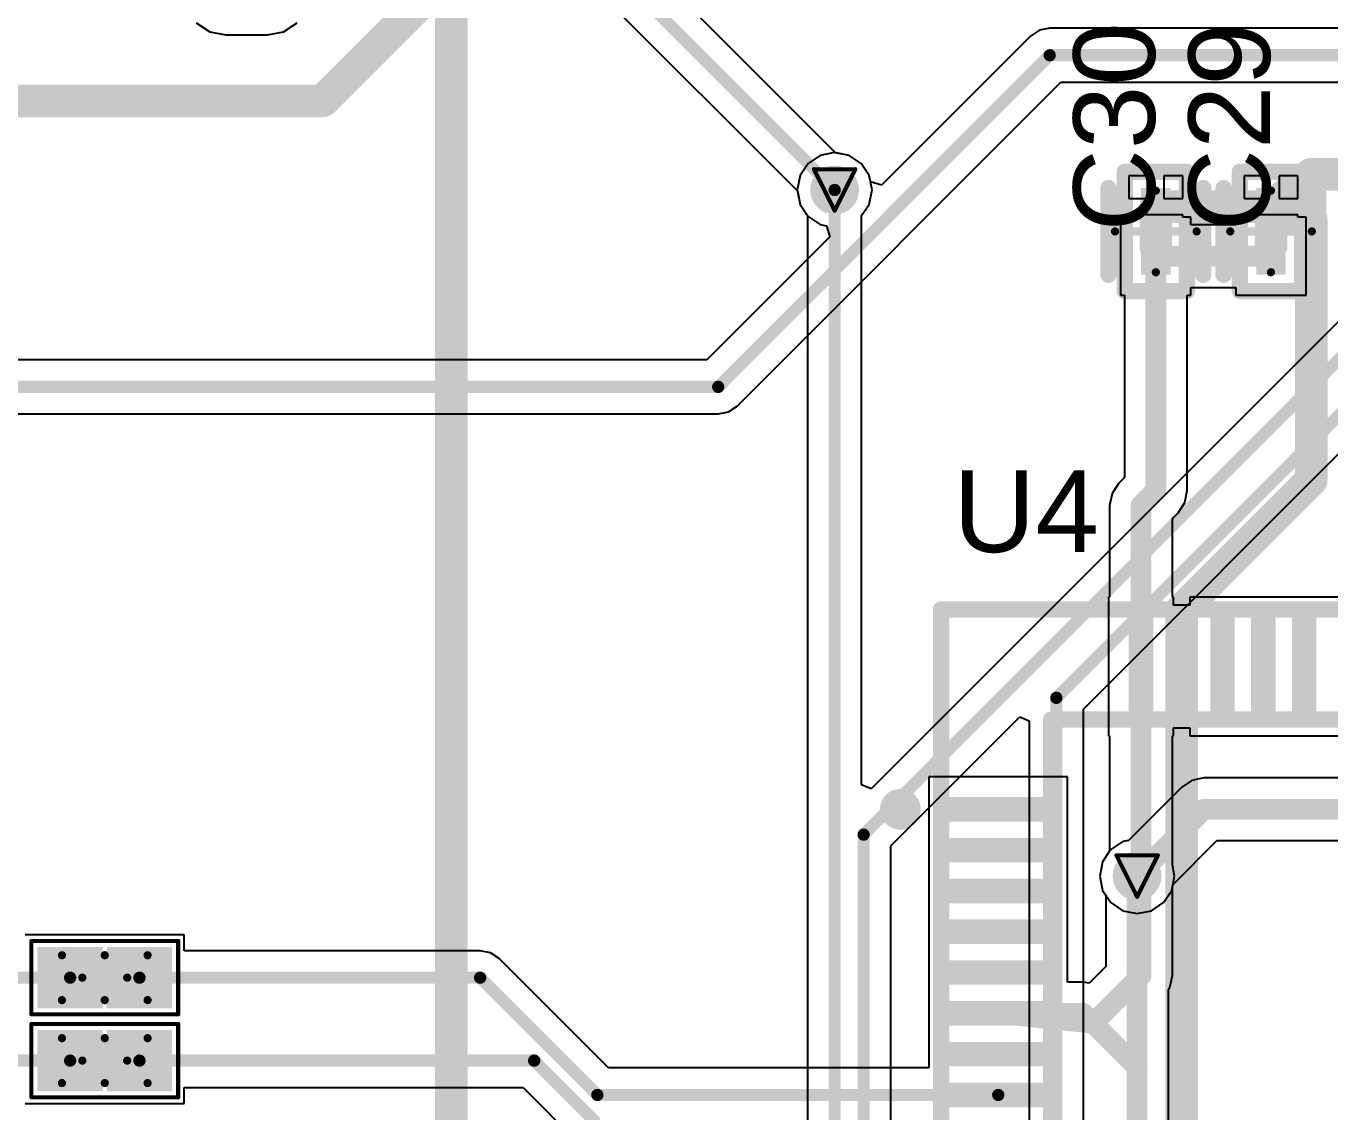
# Model space of a CAD drawing. Header units: millimetres. Extents: x 9.6 to 105, y 7.6 to 66.9.
# Drawn here: x 48 to 63.98, y 45.47 to 58.78 of the extents above; entities that cross this region are included whole.
import ezdxf

# ---------------------------------------------------------------- set-up
doc = ezdxf.new("R2010")
doc.units = ezdxf.units.MM
for name, color, linetype in [('BottomLayer', 5, 'Continuous'), ('BottomSolder', 6, 'Continuous'), ('DrillDrawing', 1, 'Continuous'), ('Mechanical13', 56, 'Continuous'), ('Mechanical15', 56, 'Continuous'), ('Mechanical16', 56, 'Continuous'), ('Mechanical2', 216, 'Continuous'), ('Mechanical3', 76, 'Continuous'), ('Mechanical5', 56, 'Continuous'), ('TopLayer', 1, 'Continuous'), ('TopOverlay', 2, 'Continuous'), ('TopPaste', 8, 'Continuous'), ('TopSolder', 216, 'Continuous'), ('ViaHoleLayer', 16, 'Continuous')]:
    doc.layers.add(name, color=color, linetype=linetype)
doc.styles.add('Arial', font='arial.ttf', dxfattribs={"height": 0.2})

msp = doc.modelspace()

# ---------------------------------------------------------------- hatches: boundary and pattern name
at = {"layer": 'BottomLayer'}
h = msp.add_hatch(color=5, dxfattribs=at)
edge = h.paths.add_edge_path()
edge.add_arc((57.912, 56.769), 0.2, 0, 360)
h = msp.add_hatch(color=5, dxfattribs=at)
edge = h.paths.add_edge_path()
edge.add_arc((61.62, 48.362), 0.2, 0, 360)
at = {"layer": 'BottomSolder'}
h = msp.add_hatch(color=6, dxfattribs=at)
edge = h.paths.add_edge_path()
edge.add_arc((57.912, 56.769), 0.3, 0, 360)
h = msp.add_hatch(color=6, dxfattribs=at)
edge = h.paths.add_edge_path()
edge.add_arc((61.62, 48.362), 0.3, 0, 360)
at = {"layer": 'TopLayer'}
h = msp.add_hatch(color=1, dxfattribs=at)
edge = h.paths.add_edge_path()
edge.add_arc((57.912, 56.769), 0.2, 0, 360)
for points in [[(61.668, 56.336), (61.668, 56.792), (62.03, 56.792), (62.03, 56.336)], [(63.08, 56.336), (63.08, 56.792), (63.441, 56.792), (63.441, 56.336)], [(61.668, 55.73), (61.668, 56.186), (62.03, 56.186), (62.03, 55.73)], [(63.08, 55.73), (63.08, 56.186), (63.441, 56.186), (63.441, 55.73)], [(61.517, 51.53), (61.817, 51.53), (61.817, 50.33), (61.517, 50.33)], [(62.017, 51.53), (62.317, 51.53), (62.317, 50.33), (62.017, 50.33)], [(62.517, 51.53), (62.817, 51.53), (62.817, 50.33), (62.517, 50.33)], [(63.017, 51.53), (63.317, 51.53), (63.317, 50.33), (63.017, 50.33)], [(63.517, 51.53), (63.817, 51.53), (63.817, 50.33), (63.517, 50.33)], [(59.317, 49.33), (60.517, 49.33), (60.517, 49.03), (59.317, 49.03)], [(59.317, 48.83), (60.517, 48.83), (60.517, 48.53), (59.317, 48.53)], [(59.317, 48.33), (60.517, 48.33), (60.517, 48.03), (59.317, 48.03)], [(59.317, 47.83), (60.517, 47.83), (60.517, 47.53), (59.317, 47.53)], [(48.24, 46.842), (48.24, 47.392), (48.84, 47.392), (48.84, 46.842)], [(49.09, 46.842), (49.09, 47.392), (49.69, 47.392), (49.69, 46.842)], [(59.317, 47.33), (60.517, 47.33), (60.517, 47.03), (59.317, 47.03)], [(59.317, 46.83), (60.517, 46.83), (60.517, 46.53), (59.317, 46.53)], [(48.24, 45.826), (48.24, 46.376), (48.84, 46.376), (48.84, 45.826)], [(49.09, 45.826), (49.09, 46.376), (49.69, 46.376), (49.69, 45.826)], [(59.317, 46.33), (60.517, 46.33), (60.517, 46.03), (59.317, 46.03)], [(59.317, 45.83), (60.517, 45.83), (60.517, 45.53), (59.317, 45.53)]]:
    msp.add_hatch(color=1, dxfattribs=at).paths.add_polyline_path(points)
h = msp.add_hatch(color=1, dxfattribs=at)
edge = h.paths.add_edge_path()
edge.add_arc((61.62, 48.362), 0.2, 0, 360)
at = {"layer": 'TopPaste'}
for points in [[(61.668, 56.336), (61.668, 56.792), (62.03, 56.792), (62.03, 56.336)], [(63.08, 56.336), (63.08, 56.792), (63.441, 56.792), (63.441, 56.336)], [(61.668, 55.73), (61.668, 56.186), (62.03, 56.186), (62.03, 55.73)], [(63.08, 55.73), (63.08, 56.186), (63.441, 56.186), (63.441, 55.73)], [(61.517, 51.53), (61.817, 51.53), (61.817, 50.33), (61.517, 50.33)], [(62.017, 51.53), (62.317, 51.53), (62.317, 50.33), (62.017, 50.33)], [(62.517, 51.53), (62.817, 51.53), (62.817, 50.33), (62.517, 50.33)], [(63.017, 51.53), (63.317, 51.53), (63.317, 50.33), (63.017, 50.33)], [(63.517, 51.53), (63.817, 51.53), (63.817, 50.33), (63.517, 50.33)], [(59.317, 49.33), (60.517, 49.33), (60.517, 49.03), (59.317, 49.03)], [(59.317, 48.83), (60.517, 48.83), (60.517, 48.53), (59.317, 48.53)], [(59.317, 48.33), (60.517, 48.33), (60.517, 48.03), (59.317, 48.03)], [(59.317, 47.83), (60.517, 47.83), (60.517, 47.53), (59.317, 47.53)], [(48.29, 46.892), (48.29, 47.342), (48.79, 47.342), (48.79, 46.892)], [(49.14, 46.892), (49.14, 47.342), (49.64, 47.342), (49.64, 46.892)], [(59.317, 47.33), (60.517, 47.33), (60.517, 47.03), (59.317, 47.03)], [(59.317, 46.83), (60.517, 46.83), (60.517, 46.53), (59.317, 46.53)], [(48.29, 45.876), (48.29, 46.326), (48.79, 46.326), (48.79, 45.876)], [(49.14, 45.876), (49.14, 46.326), (49.64, 46.326), (49.64, 45.876)], [(59.317, 46.33), (60.517, 46.33), (60.517, 46.03), (59.317, 46.03)], [(59.317, 45.83), (60.517, 45.83), (60.517, 45.53), (59.317, 45.53)]]:
    msp.add_hatch(color=8, dxfattribs=at).paths.add_polyline_path(points)
at = {"layer": 'TopSolder'}
h = msp.add_hatch(color=216, dxfattribs=at)
edge = h.paths.add_edge_path()
edge.add_arc((57.912, 56.769), 0.3, 0, 360)
for points in [[(61.668, 56.336), (61.668, 56.792), (62.03, 56.792), (62.03, 56.336)], [(63.08, 56.336), (63.08, 56.792), (63.441, 56.792), (63.441, 56.336)], [(61.668, 55.73), (61.668, 56.186), (62.03, 56.186), (62.03, 55.73)], [(63.08, 55.73), (63.08, 56.186), (63.441, 56.186), (63.441, 55.73)], [(61.517, 51.53), (61.817, 51.53), (61.817, 50.33), (61.517, 50.33)], [(62.017, 51.53), (62.317, 51.53), (62.317, 50.33), (62.017, 50.33)], [(62.517, 51.53), (62.817, 51.53), (62.817, 50.33), (62.517, 50.33)], [(63.017, 51.53), (63.317, 51.53), (63.317, 50.33), (63.017, 50.33)], [(63.517, 51.53), (63.817, 51.53), (63.817, 50.33), (63.517, 50.33)], [(59.317, 49.33), (60.517, 49.33), (60.517, 49.03), (59.317, 49.03)], [(59.317, 48.83), (60.517, 48.83), (60.517, 48.53), (59.317, 48.53)], [(59.317, 48.33), (60.517, 48.33), (60.517, 48.03), (59.317, 48.03)], [(59.317, 47.83), (60.517, 47.83), (60.517, 47.53), (59.317, 47.53)], [(48.14, 46.742), (48.14, 47.492), (48.94, 47.492), (48.94, 46.742)], [(48.99, 46.742), (48.99, 47.492), (49.79, 47.492), (49.79, 46.742)], [(59.317, 47.33), (60.517, 47.33), (60.517, 47.03), (59.317, 47.03)], [(59.317, 46.83), (60.517, 46.83), (60.517, 46.53), (59.317, 46.53)], [(48.14, 45.726), (48.14, 46.476), (48.94, 46.476), (48.94, 45.726)], [(48.99, 45.726), (48.99, 46.476), (49.79, 46.476), (49.79, 45.726)], [(59.317, 46.33), (60.517, 46.33), (60.517, 46.03), (59.317, 46.03)], [(59.317, 45.83), (60.517, 45.83), (60.517, 45.53), (59.317, 45.53)]]:
    msp.add_hatch(color=216, dxfattribs=at).paths.add_polyline_path(points)
h = msp.add_hatch(color=216, dxfattribs=at)
edge = h.paths.add_edge_path()
edge.add_arc((61.62, 48.362), 0.3, 0, 360)
at = {"layer": 'ViaHoleLayer'}
h = msp.add_hatch(color=16, dxfattribs=at)
edge = h.paths.add_edge_path()
edge.add_arc((57.912, 56.769), 0.1, 0, 360)
h = msp.add_hatch(color=16, dxfattribs=at)
edge = h.paths.add_edge_path()
edge.add_arc((61.62, 48.362), 0.1, 0, 360)

# ---------------------------------------------------------------- linework, layer by layer
at = {"layer": 'BottomLayer'}
for p, q in [((60.961, 50.409), (70.19, 59.638)), ((50.087, 58.819), (50.254, 58.707)), ((51.155, 58.707), (51.322, 58.819)), ((50.254, 58.707), (50.45, 58.668)), ((50.45, 58.668), (50.958, 58.668)), ((50.958, 58.668), (51.155, 58.707)), ((57.912, 57.228), (57.736, 57.193)), ((58.088, 57.193), (57.912, 57.228)), ((57.588, 57.093), (57.488, 56.945)), ((57.736, 57.193), (57.588, 57.093)), ((58.236, 57.093), (58.088, 57.193)), ((58.336, 56.945), (58.236, 57.093)), ((57.488, 56.945), (57.453, 56.769)), ((58.371, 56.769), (58.336, 56.945)), ((57.453, 56.769), (57.488, 56.593)), ((58.336, 56.593), (58.371, 56.769)), ((57.488, 56.593), (57.581, 56.455)), ((58.243, 56.455), (58.336, 56.593)), ((57.581, 56.455), (57.581, 43.142)), ((58.243, 49.48), (58.243, 56.455)), ((65.482, 56.553), (58.361, 49.431)), ((60.961, 43.18), (60.961, 50.409)), ((58.599, 48.732), (60.181, 50.314)), ((60.181, 50.314), (60.298, 50.266)), ((60.298, 50.266), (60.298, 42.469)), ((62.439, 49.564), (62.292, 49.535)), ((78.404, 49.564), (62.439, 49.564)), ((62.439, 49.564), (62.439, 49.564)), ((58.361, 49.431), (58.243, 49.48)), ((62.167, 49.452), (61.515, 48.799)), ((62.292, 49.535), (62.167, 49.452)), ((62.167, 49.452), (62.167, 49.452)), ((61.445, 48.785), (61.296, 48.686)), ((61.515, 48.799), (61.445, 48.785)), ((62.058, 48.256), (62.598, 48.796)), ((62.598, 48.796), (78.404, 48.796)), ((58.599, 42.522), (58.599, 48.732)), ((61.296, 48.686), (61.197, 48.537)), ((61.197, 48.537), (61.162, 48.362)), ((61.162, 48.362), (61.197, 48.186)), ((61.197, 48.186), (61.296, 48.037)), ((61.945, 48.037), (62.044, 48.186)), ((62.044, 48.186), (62.058, 48.256)), ((61.296, 48.037), (61.445, 47.938)), ((61.796, 47.938), (61.945, 48.037)), ((61.445, 47.938), (61.62, 47.903)), ((61.62, 47.903), (61.796, 47.938))]:
    msp.add_line(p, q, dxfattribs=at)
for points, const_width in [([(60.63, 50.546), (70.053, 59.969)], 0.15), ([(51.638, 57.861), (53.213, 59.436)], 0.4), ([(53.213, 44.45), (53.213, 59.436)], 0.4), ([(46.939, 57.861), (51.638, 57.861)], 0.4), ([(57.912, 41.108), (57.912, 56.769)], 0.15), ([(58.268, 48.87), (65.938, 56.54)], 0.15), ([(60.63, 42.469), (60.63, 50.546)], 0.15), ([(61.62, 48.362), (62.439, 49.18)], 0.254), ([(62.439, 49.18), (78.638, 49.18)], 0.254), ([(58.268, 41.504), (58.268, 48.87)], 0.15)]:
    msp.add_lwpolyline(points, dxfattribs=dict(at, const_width=const_width))
for points, const_width in [([(51.538, 57.861, 1), (51.738, 57.861, 1)], 0.2), ([(51.538, 57.861, 1), (51.738, 57.861, 1)], 0.2), ([(57.874, 56.769, 1), (57.95, 56.769, 1)], 0.075), ([(60.592, 50.546, 1), (60.667, 50.546, 1)], 0.075), ([(60.592, 50.546, 1), (60.667, 50.546, 1)], 0.075), ([(62.375, 49.18, 1), (62.502, 49.18, 1)], 0.127), ([(62.375, 49.18, 1), (62.502, 49.18, 1)], 0.127), ([(58.23, 48.87, 1), (58.305, 48.87, 1)], 0.075), ([(58.23, 48.87, 1), (58.305, 48.87, 1)], 0.075), ([(61.557, 48.362, 1), (61.684, 48.362, 1)], 0.127)]:
    msp.add_lwpolyline(points, format="xyb", close=True, dxfattribs=dict(at, const_width=const_width))
at = {"layer": 'DrillDrawing', "const_width": 0.0508}
for points in [[(57.658, 57.023), (58.166, 57.023)], [(57.658, 57.023), (57.912, 56.515)], [(57.912, 56.515), (58.166, 57.023)], [(61.366, 48.616), (61.874, 48.616)], [(61.366, 48.616), (61.62, 48.108)], [(61.62, 48.108), (61.874, 48.616)]]:
    msp.add_lwpolyline(points, dxfattribs=at)
at = {"layer": 'DrillDrawing', "const_width": 0.0254}
for points in [[(57.645, 57.023, 1), (57.671, 57.023, 1)], [(57.645, 57.023, 1), (57.671, 57.023, 1)], [(58.153, 57.023, 1), (58.179, 57.023, 1)], [(58.153, 57.023, 1), (58.179, 57.023, 1)], [(57.899, 56.515, 1), (57.925, 56.515, 1)], [(57.899, 56.515, 1), (57.925, 56.515, 1)], [(61.354, 48.616, 1), (61.379, 48.616, 1)], [(61.354, 48.616, 1), (61.379, 48.616, 1)], [(61.862, 48.616, 1), (61.887, 48.616, 1)], [(61.862, 48.616, 1), (61.887, 48.616, 1)], [(61.608, 48.108, 1), (61.633, 48.108, 1)], [(61.608, 48.108, 1), (61.633, 48.108, 1)]]:
    msp.add_lwpolyline(points, format="xyb", close=True, dxfattribs=at)
at = {"layer": 'Mechanical13', "const_width": 0.1}
for points in [[(48.44, 46.842), (48.44, 47.392)], [(48.44, 47.392), (49.49, 47.392)], [(49.49, 46.842), (49.49, 47.392)], [(48.44, 46.842), (49.49, 46.842)], [(48.44, 45.826), (48.44, 46.376)], [(48.44, 46.376), (49.49, 46.376)], [(49.49, 45.826), (49.49, 46.376)], [(48.44, 45.826), (49.49, 45.826)]]:
    msp.add_lwpolyline(points, dxfattribs=at)
at = {"layer": 'Mechanical13', "const_width": 0.05}
for points in [[(48.415, 47.392, 1), (48.465, 47.392, 1)], [(48.415, 47.392, 1), (48.465, 47.392, 1)], [(49.465, 47.392, 1), (49.515, 47.392, 1)], [(49.465, 47.392, 1), (49.515, 47.392, 1)], [(48.415, 46.842, 1), (48.465, 46.842, 1)], [(48.415, 46.842, 1), (48.465, 46.842, 1)], [(49.465, 46.842, 1), (49.515, 46.842, 1)], [(49.465, 46.842, 1), (49.515, 46.842, 1)], [(48.415, 46.376, 1), (48.465, 46.376, 1)], [(48.415, 46.376, 1), (48.465, 46.376, 1)], [(49.465, 46.376, 1), (49.515, 46.376, 1)], [(49.465, 46.376, 1), (49.515, 46.376, 1)], [(48.415, 45.826, 1), (48.465, 45.826, 1)], [(48.415, 45.826, 1), (48.465, 45.826, 1)], [(49.465, 45.826, 1), (49.515, 45.826, 1)], [(49.465, 45.826, 1), (49.515, 45.826, 1)]]:
    msp.add_lwpolyline(points, format="xyb", close=True, dxfattribs=at)
at = {"layer": 'Mechanical15'}
for points, const_width in [([(48.065, 46.667), (48.065, 47.567)], 0.05), ([(48.065, 47.567), (49.865, 47.567)], 0.05), ([(49.865, 46.667), (49.865, 47.567)], 0.05), ([(48.965, 46.842), (48.965, 47.392)], 0.1), ([(48.69, 47.117), (49.24, 47.117)], 0.1), ([(48.065, 46.667), (49.865, 46.667)], 0.05), ([(48.065, 45.651), (48.065, 46.551)], 0.05), ([(48.065, 46.551), (49.865, 46.551)], 0.05), ([(49.865, 45.651), (49.865, 46.551)], 0.05), ([(48.965, 45.826), (48.965, 46.376)], 0.1), ([(48.69, 46.101), (49.24, 46.101)], 0.1), ([(48.065, 45.651), (49.865, 45.651)], 0.05)]:
    msp.add_lwpolyline(points, dxfattribs=dict(at, const_width=const_width))
for points, const_width in [([(48.053, 47.567, 1), (48.078, 47.567, 1)], 0.025), ([(48.053, 47.567, 1), (48.078, 47.567, 1)], 0.025), ([(49.853, 47.567, 1), (49.878, 47.567, 1)], 0.025), ([(49.853, 47.567, 1), (49.878, 47.567, 1)], 0.025), ([(48.94, 47.392, 1), (48.99, 47.392, 1)], 0.05), ([(48.665, 47.117, 1), (48.715, 47.117, 1)], 0.05), ([(49.215, 47.117, 1), (49.265, 47.117, 1)], 0.05), ([(48.94, 46.842, 1), (48.99, 46.842, 1)], 0.05), ([(48.053, 46.667, 1), (48.078, 46.667, 1)], 0.025), ([(48.053, 46.667, 1), (48.078, 46.667, 1)], 0.025), ([(49.853, 46.667, 1), (49.878, 46.667, 1)], 0.025), ([(49.853, 46.667, 1), (49.878, 46.667, 1)], 0.025), ([(48.053, 46.551, 1), (48.078, 46.551, 1)], 0.025), ([(48.053, 46.551, 1), (48.078, 46.551, 1)], 0.025), ([(49.853, 46.551, 1), (49.878, 46.551, 1)], 0.025), ([(49.853, 46.551, 1), (49.878, 46.551, 1)], 0.025), ([(48.94, 46.376, 1), (48.99, 46.376, 1)], 0.05), ([(48.665, 46.101, 1), (48.715, 46.101, 1)], 0.05), ([(49.215, 46.101, 1), (49.265, 46.101, 1)], 0.05), ([(48.94, 45.826, 1), (48.99, 45.826, 1)], 0.05), ([(48.053, 45.651, 1), (48.078, 45.651, 1)], 0.025), ([(48.053, 45.651, 1), (48.078, 45.651, 1)], 0.025), ([(49.853, 45.651, 1), (49.878, 45.651, 1)], 0.025), ([(49.853, 45.651, 1), (49.878, 45.651, 1)], 0.025)]:
    msp.add_lwpolyline(points, format="xyb", close=True, dxfattribs=dict(at, const_width=const_width))
at = {"layer": 'Mechanical16', "const_width": 0.1}
for points in [[(61.849, 55.761), (61.849, 56.761)], [(63.26, 55.761), (63.26, 56.761)], [(61.349, 56.261), (62.349, 56.261)], [(62.761, 56.261), (63.761, 56.261)]]:
    msp.add_lwpolyline(points, dxfattribs=at)
at = {"layer": 'Mechanical16', "const_width": 0.05}
for points in [[(61.824, 56.761, 1), (61.874, 56.761, 1)], [(63.235, 56.761, 1), (63.285, 56.761, 1)], [(61.324, 56.261, 1), (61.374, 56.261, 1)], [(62.324, 56.261, 1), (62.374, 56.261, 1)], [(62.736, 56.261, 1), (62.786, 56.261, 1)], [(63.736, 56.261, 1), (63.786, 56.261, 1)], [(61.824, 55.761, 1), (61.874, 55.761, 1)], [(63.235, 55.761, 1), (63.285, 55.761, 1)]]:
    msp.add_lwpolyline(points, format="xyb", close=True, dxfattribs=at)
at = {"layer": 'Mechanical2', "const_width": 0.2}
for points in [[(61.749, 56.061), (61.749, 56.461)], [(61.749, 56.461), (61.949, 56.461)], [(61.949, 56.061), (61.949, 56.461)], [(63.161, 56.061), (63.161, 56.461)], [(63.161, 56.461), (63.361, 56.461)], [(63.361, 56.061), (63.361, 56.461)], [(61.749, 56.061), (61.949, 56.061)], [(63.161, 56.061), (63.361, 56.061)], [(60.567, 50.28), (74.767, 50.28)], [(60.567, 36.08), (60.567, 50.28)]]:
    msp.add_lwpolyline(points, dxfattribs=at)
at = {"layer": 'Mechanical2', "const_width": 0.1}
for points in [[(61.699, 56.461, 1), (61.799, 56.461, 1)], [(61.699, 56.461, 1), (61.799, 56.461, 1)], [(61.899, 56.461, 1), (61.999, 56.461, 1)], [(61.899, 56.461, 1), (61.999, 56.461, 1)], [(63.111, 56.461, 1), (63.211, 56.461, 1)], [(63.111, 56.461, 1), (63.211, 56.461, 1)], [(63.311, 56.461, 1), (63.411, 56.461, 1)], [(63.311, 56.461, 1), (63.411, 56.461, 1)], [(61.699, 56.061, 1), (61.799, 56.061, 1)], [(61.699, 56.061, 1), (61.799, 56.061, 1)], [(61.899, 56.061, 1), (61.999, 56.061, 1)], [(61.899, 56.061, 1), (61.999, 56.061, 1)], [(63.111, 56.061, 1), (63.211, 56.061, 1)], [(63.111, 56.061, 1), (63.211, 56.061, 1)], [(63.311, 56.061, 1), (63.411, 56.061, 1)], [(63.311, 56.061, 1), (63.411, 56.061, 1)], [(60.517, 50.28, 1), (60.617, 50.28, 1)], [(60.517, 50.28, 1), (60.617, 50.28, 1)]]:
    msp.add_lwpolyline(points, format="xyb", close=True, dxfattribs=at)
at = {"layer": 'Mechanical3', "const_width": 0.2}
for points in [[(61.468, 55.53), (61.468, 56.992)], [(61.468, 56.992), (62.23, 56.992)], [(62.23, 55.53), (62.23, 56.992)], [(62.88, 55.53), (62.88, 56.992)], [(62.88, 56.992), (63.641, 56.992)], [(63.641, 55.53), (63.641, 56.992)], [(61.468, 55.53), (62.23, 55.53)], [(62.88, 55.53), (63.641, 55.53)], [(59.217, 51.63), (76.117, 51.63)], [(59.217, 34.73), (59.217, 51.63)]]:
    msp.add_lwpolyline(points, dxfattribs=at)
at = {"layer": 'Mechanical3', "const_width": 0.1}
for points in [[(61.418, 56.992, 1), (61.518, 56.992, 1)], [(61.418, 56.992, 1), (61.518, 56.992, 1)], [(62.18, 56.992, 1), (62.28, 56.992, 1)], [(62.18, 56.992, 1), (62.28, 56.992, 1)], [(62.83, 56.992, 1), (62.93, 56.992, 1)], [(62.83, 56.992, 1), (62.93, 56.992, 1)], [(63.591, 56.992, 1), (63.691, 56.992, 1)], [(63.591, 56.992, 1), (63.691, 56.992, 1)], [(61.418, 55.53, 1), (61.518, 55.53, 1)], [(61.418, 55.53, 1), (61.518, 55.53, 1)], [(62.18, 55.53, 1), (62.28, 55.53, 1)], [(62.18, 55.53, 1), (62.28, 55.53, 1)], [(62.83, 55.53, 1), (62.93, 55.53, 1)], [(62.83, 55.53, 1), (62.93, 55.53, 1)], [(63.591, 55.53, 1), (63.691, 55.53, 1)], [(63.591, 55.53, 1), (63.691, 55.53, 1)], [(59.167, 51.63, 1), (59.267, 51.63, 1)], [(59.167, 51.63, 1), (59.267, 51.63, 1)]]:
    msp.add_lwpolyline(points, format="xyb", close=True, dxfattribs=at)
at = {"layer": 'Mechanical5', "const_width": 0.2}
for points in [[(61.468, 55.53), (61.468, 56.992)], [(61.468, 56.992), (62.23, 56.992)], [(62.23, 55.53), (62.23, 56.992)], [(62.88, 55.53), (62.88, 56.992)], [(62.88, 56.992), (63.641, 56.992)], [(63.641, 55.53), (63.641, 56.992)], [(61.468, 55.53), (62.23, 55.53)], [(62.88, 55.53), (63.641, 55.53)], [(59.217, 51.63), (76.117, 51.63)], [(59.217, 34.73), (59.217, 51.63)]]:
    msp.add_lwpolyline(points, dxfattribs=at)
at = {"layer": 'Mechanical5', "const_width": 0.1}
for points in [[(61.418, 56.992, 1), (61.518, 56.992, 1)], [(61.418, 56.992, 1), (61.518, 56.992, 1)], [(62.18, 56.992, 1), (62.28, 56.992, 1)], [(62.18, 56.992, 1), (62.28, 56.992, 1)], [(62.83, 56.992, 1), (62.93, 56.992, 1)], [(62.83, 56.992, 1), (62.93, 56.992, 1)], [(63.591, 56.992, 1), (63.691, 56.992, 1)], [(63.591, 56.992, 1), (63.691, 56.992, 1)], [(61.418, 55.53, 1), (61.518, 55.53, 1)], [(61.418, 55.53, 1), (61.518, 55.53, 1)], [(62.18, 55.53, 1), (62.28, 55.53, 1)], [(62.18, 55.53, 1), (62.28, 55.53, 1)], [(62.83, 55.53, 1), (62.93, 55.53, 1)], [(62.83, 55.53, 1), (62.93, 55.53, 1)], [(63.591, 55.53, 1), (63.691, 55.53, 1)], [(63.591, 55.53, 1), (63.691, 55.53, 1)], [(59.167, 51.63, 1), (59.267, 51.63, 1)], [(59.167, 51.63, 1), (59.267, 51.63, 1)]]:
    msp.add_lwpolyline(points, format="xyb", close=True, dxfattribs=at)
at = {"layer": 'TopLayer'}
for p, q in [((57.924, 57.225), (51.415, 63.734)), ((51.044, 63.169), (57.456, 56.757)), ((60.422, 58.726), (60.314, 58.654)), ((60.548, 58.751), (60.422, 58.726)), ((65.506, 58.751), (60.548, 58.751)), ((60.314, 58.654), (58.488, 56.829)), ((56.719, 54.122), (60.686, 58.089)), ((60.686, 58.089), (65.369, 58.089)), ((58.088, 57.193), (57.924, 57.225)), ((58.236, 57.093), (58.088, 57.193)), ((58.336, 56.945), (58.236, 57.093)), ((58.351, 56.87), (58.336, 56.945)), ((61.749, 56.942), (61.518, 56.942)), ((61.518, 56.942), (61.518, 56.664)), ((61.749, 56.664), (61.749, 56.942)), ((62.18, 56.942), (61.949, 56.942)), ((61.949, 56.942), (61.949, 56.664)), ((62.18, 56.664), (62.18, 56.942)), ((63.16, 56.942), (62.93, 56.942)), ((62.93, 56.942), (62.93, 56.664)), ((63.16, 56.664), (63.16, 56.942)), ((63.591, 56.942), (63.36, 56.942)), ((63.36, 56.942), (63.36, 56.664)), ((63.591, 56.664), (63.591, 56.942)), ((57.456, 56.757), (57.488, 56.593)), ((58.488, 56.829), (58.351, 56.87)), ((57.488, 56.593), (57.588, 56.445)), ((61.518, 56.664), (61.749, 56.664)), ((61.949, 56.664), (62.18, 56.664)), ((62.93, 56.664), (63.16, 56.664)), ((63.36, 56.664), (63.591, 56.664)), ((57.588, 56.445), (57.736, 56.345)), ((61.518, 56.436), (61.418, 56.436)), ((61.418, 56.436), (61.418, 55.48)), ((61.849, 56.464), (61.518, 56.464)), ((61.518, 56.464), (61.518, 56.436)), ((62.18, 56.464), (61.849, 56.464)), ((62.18, 56.436), (62.18, 56.464)), ((62.28, 56.436), (62.18, 56.436)), ((62.28, 56.343), (62.28, 56.436)), ((62.93, 56.436), (62.83, 56.436)), ((62.83, 56.436), (62.83, 56.343)), ((63.26, 56.464), (62.93, 56.464)), ((62.93, 56.464), (62.93, 56.436)), ((63.591, 56.464), (63.26, 56.464)), ((63.591, 56.436), (63.591, 56.464)), ((63.691, 56.436), (63.591, 56.436)), ((63.691, 55.48), (63.691, 56.436)), ((57.736, 56.345), (57.811, 56.33)), ((57.811, 56.33), (57.852, 56.193)), ((62.83, 56.343), (62.28, 56.343)), ((57.852, 56.193), (56.347, 54.687)), ((61.418, 55.48), (61.465, 55.48)), ((61.465, 55.48), (61.465, 53.245)), ((62.233, 53.086), (62.233, 55.48)), ((62.233, 55.48), (62.28, 55.48)), ((62.28, 55.48), (62.28, 55.574)), ((62.28, 55.574), (62.83, 55.574)), ((62.83, 55.574), (62.83, 55.48)), ((62.83, 55.48), (63.691, 55.48)), ((56.347, 54.687), (43.901, 54.687)), ((43.901, 54.025), (56.484, 54.025)), ((56.484, 54.025), (56.611, 54.05)), ((56.611, 54.05), (56.719, 54.122)), ((61.465, 53.245), (61.395, 53.176)), ((61.395, 53.176), (61.312, 53.051)), ((62.204, 52.939), (62.233, 53.086)), ((62.233, 53.086), (62.233, 53.086)), ((61.312, 53.051), (61.283, 52.904)), ((61.283, 52.904), (61.283, 52.904)), ((61.283, 52.904), (61.283, 51.78)), ((62.121, 52.814), (62.204, 52.939)), ((62.052, 52.745), (62.121, 52.814)), ((62.052, 51.78), (62.052, 52.745)), ((62.121, 52.814), (62.121, 52.814)), ((61.283, 51.78), (61.267, 51.78)), ((61.267, 51.78), (61.267, 50.08)), ((62.067, 51.78), (62.052, 51.78)), ((62.067, 51.68), (62.067, 51.78)), ((62.267, 51.68), (62.067, 51.68)), ((64.336, 51.78), (62.267, 51.78)), ((62.267, 51.78), (62.267, 51.68)), ((61.267, 50.08), (61.283, 50.08)), ((61.283, 50.08), (61.283, 48.666)), ((62.052, 48.5), (62.052, 50.08)), ((62.052, 50.08), (62.067, 50.08)), ((62.067, 50.08), (62.067, 50.18)), ((62.067, 50.18), (62.267, 50.18)), ((62.267, 50.18), (62.267, 50.08)), ((62.267, 50.08), (66.836, 50.08)), ((60.767, 49.58), (59.067, 49.58)), ((59.067, 49.58), (59.067, 48.28)), ((60.767, 48.28), (60.767, 49.58)), ((61.283, 48.666), (61.197, 48.537)), ((61.197, 48.537), (61.162, 48.362)), ((62.079, 48.362), (62.052, 48.5)), ((59.067, 48.28), (59.067, 47.28)), ((60.767, 47.064), (60.767, 48.28)), ((61.162, 48.362), (61.197, 48.186)), ((62.052, 48.223), (62.079, 48.362)), ((61.197, 48.186), (61.236, 48.127)), ((61.236, 48.127), (61.236, 47.255)), ((62.052, 47.142), (62.052, 48.223)), ((49.94, 47.642), (47.99, 47.642)), ((49.94, 47.448), (49.94, 47.642)), ((53.567, 47.448), (49.94, 47.448)), ((53.693, 47.423), (53.567, 47.448)), ((53.801, 47.351), (53.693, 47.423)), ((55.141, 46.011), (53.801, 47.351)), ((59.067, 47.28), (59.067, 46.011)), ((61.236, 47.255), (61.031, 47.05)), ((60.96, 47.064), (60.767, 47.064)), ((61.031, 47.05), (60.96, 47.064)), ((60.96, 47.064), (60.96, 47.064)), ((60.96, 47.064), (60.96, 47.064)), ((60.96, 47.064), (60.96, 47.064)), ((62.005, 46.969), (62.022, 46.995)), ((62.022, 46.995), (62.052, 47.142)), ((62.005, 46.02), (62.005, 46.969)), ((59.067, 46.011), (55.141, 46.011)), ((62.005, 44.704), (62.005, 46.02)), ((49.94, 45.576), (49.94, 45.77)), ((49.94, 45.77), (54.092, 45.77)), ((54.092, 45.77), (54.757, 45.105)), ((47.99, 45.576), (49.94, 45.576))]:
    msp.add_line(p, q, dxfattribs=at)
for points, const_width in [([(51.181, 63.5), (57.912, 56.769)], 0.15), ([(56.484, 54.356), (60.548, 58.42)], 0.15), ([(60.548, 58.42), (65.506, 58.42)], 0.15), ([(63.26, 56.564), (63.754, 56.961)], 0.4), ([(63.754, 56.961), (65.066, 56.961)], 0.4), ([(61.849, 56.564), (63.26, 56.564)], 0.4), ([(63.26, 56.564), (63.754, 56.411)], 0.4), ([(63.754, 53.213), (63.754, 56.411)], 0.4), ([(61.849, 53.086), (61.849, 55.958)], 0.254), ([(61.849, 55.958), (63.26, 55.958)], 0.254), ([(43.351, 54.356), (56.484, 54.356)], 0.15), ([(62.167, 51.626), (63.754, 53.213)], 0.4), ([(61.667, 52.904), (61.849, 53.086)], 0.254), ([(61.667, 50.93), (61.667, 52.904)], 0.254), ([(62.167, 50.93), (62.167, 51.626)], 0.4), ([(61.667, 47.142), (61.667, 50.93)], 0.254), ([(62.167, 40.227), (62.167, 50.93)], 0.4), ([(61.62, 47.096), (61.62, 48.362)], 0.254), ([(47.032, 47.117), (48.54, 47.117)], 0.15), ([(49.39, 47.117), (53.567, 47.117)], 0.15), ([(53.567, 47.117), (55.004, 45.68)], 0.15), ([(61.082, 46.558), (61.62, 47.096)], 0.254), ([(61.62, 47.096), (61.667, 47.142)], 0.254), ([(61.62, 46.02), (61.62, 47.096)], 0.254), ([(59.917, 46.68), (61.082, 46.558)], 0.254), ([(59.917, 46.68), (60.96, 46.68)], 0.254), ([(60.96, 46.68), (61.082, 46.558)], 0.254), ([(61.082, 46.558), (61.62, 46.02)], 0.254), ([(46.971, 46.101), (48.54, 46.101)], 0.15), ([(49.39, 46.101), (54.229, 46.101)], 0.15), ([(54.229, 46.101), (54.991, 45.339)], 0.15), ([(61.62, 44.704), (61.62, 46.02)], 0.254), ([(55.004, 45.68), (59.917, 45.68)], 0.15)]:
    msp.add_lwpolyline(points, dxfattribs=dict(at, const_width=const_width))
for points, const_width in [([(60.511, 58.42, 1), (60.586, 58.42, 1)], 0.075), ([(60.511, 58.42, 1), (60.586, 58.42, 1)], 0.075), ([(63.654, 56.961, 1), (63.854, 56.961, 1)], 0.2), ([(63.654, 56.961, 1), (63.854, 56.961, 1)], 0.2), ([(57.874, 56.769, 1), (57.95, 56.769, 1)], 0.075), ([(61.749, 56.564, 1), (61.949, 56.564, 1)], 0.2), ([(63.16, 56.564, 1), (63.36, 56.564, 1)], 0.2), ([(63.16, 56.564, 1), (63.36, 56.564, 1)], 0.2), ([(63.16, 56.564, 1), (63.36, 56.564, 1)], 0.2), ([(63.654, 56.411, 1), (63.854, 56.411, 1)], 0.2), ([(63.654, 56.411, 1), (63.854, 56.411, 1)], 0.2), ([(61.785, 55.958, 1), (61.912, 55.958, 1)], 0.127), ([(61.785, 55.958, 1), (61.912, 55.958, 1)], 0.127), ([(63.197, 55.958, 1), (63.324, 55.958, 1)], 0.127), ([(56.447, 54.356, 1), (56.522, 54.356, 1)], 0.075), ([(56.447, 54.356, 1), (56.522, 54.356, 1)], 0.075), ([(63.654, 53.213, 1), (63.854, 53.213, 1)], 0.2), ([(63.654, 53.213, 1), (63.854, 53.213, 1)], 0.2), ([(61.785, 53.086, 1), (61.912, 53.086, 1)], 0.127), ([(61.785, 53.086, 1), (61.912, 53.086, 1)], 0.127), ([(61.604, 52.904, 1), (61.731, 52.904, 1)], 0.127), ([(61.604, 52.904, 1), (61.731, 52.904, 1)], 0.127), ([(62.067, 51.626, 1), (62.267, 51.626, 1)], 0.2), ([(62.067, 51.626, 1), (62.267, 51.626, 1)], 0.2), ([(61.604, 50.93, 1), (61.731, 50.93, 1)], 0.127), ([(61.604, 50.93, 1), (61.731, 50.93, 1)], 0.127), ([(62.067, 50.93, 1), (62.267, 50.93, 1)], 0.2), ([(62.067, 50.93, 1), (62.267, 50.93, 1)], 0.2), ([(61.557, 48.362, 1), (61.684, 48.362, 1)], 0.127), ([(48.503, 47.117, 1), (48.578, 47.117, 1)], 0.075), ([(49.353, 47.117, 1), (49.428, 47.117, 1)], 0.075), ([(53.529, 47.117, 1), (53.604, 47.117, 1)], 0.075), ([(53.529, 47.117, 1), (53.604, 47.117, 1)], 0.075), ([(61.557, 47.096, 1), (61.684, 47.096, 1)], 0.127), ([(61.557, 47.096, 1), (61.684, 47.096, 1)], 0.127), ([(61.557, 47.096, 1), (61.684, 47.096, 1)], 0.127), ([(61.557, 47.096, 1), (61.684, 47.096, 1)], 0.127), ([(61.604, 47.142, 1), (61.731, 47.142, 1)], 0.127), ([(61.604, 47.142, 1), (61.731, 47.142, 1)], 0.127), ([(59.854, 46.68, 1), (59.981, 46.68, 1)], 0.127), ([(59.854, 46.68, 1), (59.981, 46.68, 1)], 0.127), ([(60.897, 46.68, 1), (61.023, 46.68, 1)], 0.127), ([(60.897, 46.68, 1), (61.023, 46.68, 1)], 0.127), ([(61.019, 46.558, 1), (61.146, 46.558, 1)], 0.127), ([(61.019, 46.558, 1), (61.146, 46.558, 1)], 0.127), ([(61.019, 46.558, 1), (61.146, 46.558, 1)], 0.127), ([(61.019, 46.558, 1), (61.146, 46.558, 1)], 0.127), ([(48.503, 46.101, 1), (48.578, 46.101, 1)], 0.075), ([(49.353, 46.101, 1), (49.428, 46.101, 1)], 0.075), ([(54.191, 46.101, 1), (54.267, 46.101, 1)], 0.075), ([(54.191, 46.101, 1), (54.267, 46.101, 1)], 0.075), ([(61.557, 46.02, 1), (61.684, 46.02, 1)], 0.127), ([(61.557, 46.02, 1), (61.684, 46.02, 1)], 0.127), ([(61.557, 46.02, 1), (61.684, 46.02, 1)], 0.127), ([(54.966, 45.68, 1), (55.041, 45.68, 1)], 0.075), ([(54.966, 45.68, 1), (55.041, 45.68, 1)], 0.075), ([(59.88, 45.68, 1), (59.955, 45.68, 1)], 0.075)]:
    msp.add_lwpolyline(points, format="xyb", close=True, dxfattribs=dict(at, const_width=const_width))
at = {"layer": 'TopOverlay', "const_width": 0.2}
for points in [[(61.268, 55.73), (61.268, 56.792)], [(62.43, 55.73), (62.43, 56.792)], [(62.68, 55.73), (62.68, 56.792)], [(63.841, 55.73), (63.841, 56.792)], [(60.567, 50.28), (61.142, 50.28)], [(60.567, 49.705), (60.567, 50.28)]]:
    msp.add_lwpolyline(points, dxfattribs=at)
at = {"layer": 'TopOverlay'}
for points, const_width in [([(61.218, 56.792, 1), (61.318, 56.792, 1)], 0.1), ([(62.38, 56.792, 1), (62.48, 56.792, 1)], 0.1), ([(62.63, 56.792, 1), (62.73, 56.792, 1)], 0.1), ([(63.791, 56.792, 1), (63.891, 56.792, 1)], 0.1), ([(61.218, 55.73, 1), (61.318, 55.73, 1)], 0.1), ([(62.38, 55.73, 1), (62.48, 55.73, 1)], 0.1), ([(62.63, 55.73, 1), (62.73, 55.73, 1)], 0.1), ([(63.791, 55.73, 1), (63.891, 55.73, 1)], 0.1), ([(60.517, 50.28, 1), (60.617, 50.28, 1)], 0.1), ([(60.517, 50.28, 1), (60.617, 50.28, 1)], 0.1), ([(61.092, 50.28, 1), (61.192, 50.28, 1)], 0.1), ([(60.517, 49.705, 1), (60.617, 49.705, 1)], 0.1), ([(58.842, 49.18, 1), (58.592, 49.18, 1)], 0.25), ([(58.53, 49.18, 1), (58.655, 49.18, 1)], 0.125), ([(58.78, 49.18, 1), (58.905, 49.18, 1)], 0.125)]:
    msp.add_lwpolyline(points, format="xyb", close=True, dxfattribs=dict(at, const_width=const_width))

# ---------------------------------------------------------------- texts
at = {"layer": 'Mechanical5', "style": 'Arial'}
for s, p in [('C30', (61.838, 56.261)), ('C29', (63.249, 56.261))]:
    msp.add_text(s, height=1, rotation=90, dxfattribs=at).set_placement(p)
at = {"layer": 'TopOverlay', "style": 'Arial'}
msp.add_text('U4', height=1, dxfattribs=at).set_placement((59.365, 52.332))

doc.saveas('drawing.dxf')
